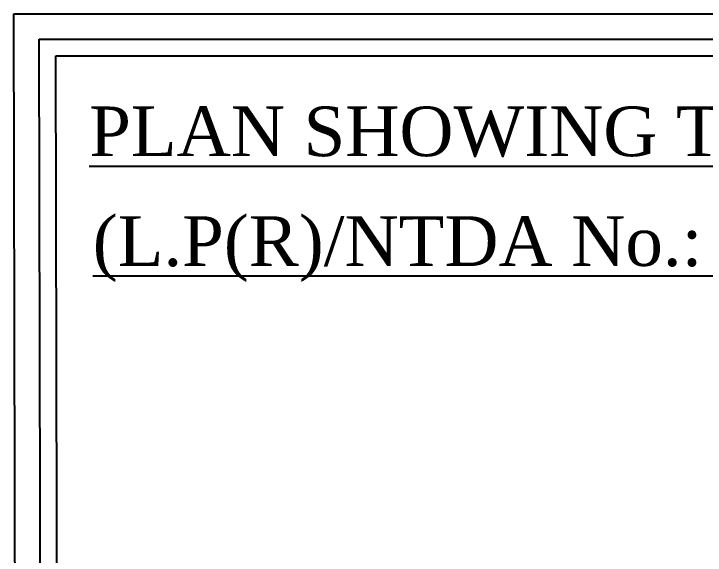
# Model space of a CAD drawing. Header units: metres. Extents: x 9178 to 9474, y -3543 to -3474.
# Drawn here: x 9351.72 to 9357.99, y -3486.9 to -3481.99 of the extents above; entities that cross this region are included whole.
import ezdxf

# ---------------------------------------------------------------- set-up
doc = ezdxf.new("R2010")
doc.units = ezdxf.units.M
doc.header["$MEASUREMENT"] = 0
doc.styles.add('Isa-', font='times.ttf')

msp = doc.modelspace()

# ---------------------------------------------------------------- linework, layer by layer
at = {"color": 4}
for points in [[(9351.71566, -3481.98687), (9428.47711, -3481.98687), (9428.60143, -3540.2209), (9351.83999, -3540.2209)], [(9351.94566, -3482.21687), (9428.24711, -3482.21687), (9428.37143, -3539.9909), (9352.06999, -3539.9909)], [(9352.09566, -3482.36687), (9428.09711, -3482.36687), (9428.22143, -3539.8409), (9352.21999, -3539.8409)]]:
    msp.add_lwpolyline(points, close=True, dxfattribs=at)

# ---------------------------------------------------------------- texts
at = {"color": 3, "style": 'Isa-'}
for s, p in [('%%UPLAN SHOWING THE PROPOSED  CONSTRUCTION OF RESIDENTIAL APARTMENT  BUILDING  (AFFORDABLE HOUSING PROJECT)  IN S.F.NO: 208/1B3 & 208/1C2,  PLOT NO: 429 (NORTH EAST).,', (9352.40001, -3483.27708)), ('%%U(L.P(R)/NTDA No.: 1/2020) MORAIS CITY EXTENSION-I , KEELAKURICHI VILLAGE & PANCHAYAT, TIRUVERAMBUR PANCHAYAT UNION & TALUK, TRICHY DISTRICT.', (9352.43174, -3484.27257))]:
    msp.add_text(s, height=0.45, dxfattribs=at).set_placement(p)

doc.saveas('drawing.dxf')
